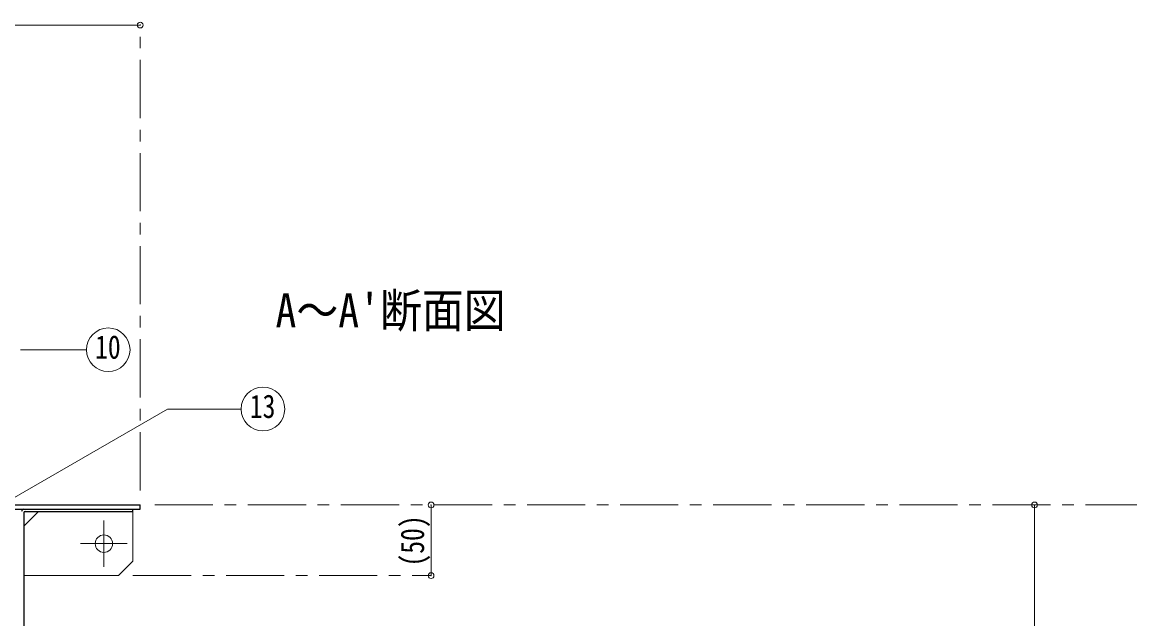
# Model space of a CAD drawing. Units: millimetres at full size, sheet at 1:8; details may follow other scales. Extents: x -1691 to 1549, y -1119 to 1129.
# Drawn here: x -452 to 309, y -303 to 107 of the extents above; entities that cross this region are included whole.
import ezdxf
from ezdxf.enums import TextEntityAlignment as Align

# ---------------------------------------------------------------- set-up
doc = ezdxf.new("R2010")
doc.units = ezdxf.units.MM
doc.header["$LTSCALE"] = 8
doc.header["$PDMODE"] = 32
doc.header["$PDSIZE"] = 4
doc.linetypes.add('CHAIN1', pattern=[8, 5, -1, 1, -1])
doc.layers.add('0-0_ﾚｲﾔ1', color=4, linetype='Continuous', lineweight=9)
doc.styles.add('ＭＳ ゴシック', font='')
doc.styles.get('ＭＳ ゴシック').set_extended_font_data('MS Gothic')

msp = doc.modelspace()

# ---------------------------------------------------------------- linework, layer by layer
at = {"layer": '0-0_ﾚｲﾔ1'}
for p, q in [((-1341.137, 105.091), (-371.137, 105.091)), ((-171.137, -273.509), (-171.137, -224.909)), ((243.863, -544.909), (243.863, -224.909))]:
    msp.add_line(p, q, dxfattribs=at)
at = {"layer": '0-0_ﾚｲﾔ1', "linetype": 'CHAIN1'}
for p, q in [((-371.137, -214.909), (-371.137, 105.091)), ((-361.137, -224.909), (423.863, -224.909)), ((-396.137, -267.509), (-396.137, -235.509)), ((-380.137, -251.509), (-412.137, -251.509)), ((-376.137, -273.509), (-171.137, -273.509))]:
    msp.add_line(p, q, dxfattribs=at)
at = {"layer": '0-0_ﾚｲﾔ1', "color": 7, "lineweight": 18}
for p, q in [((-453.485, -118.189), (-408.17, -118.189)), ((-451.137, -239.509), (-441.137, -229.509)), ((-376.137, -263.509), (-376.137, -229.509)), ((-376.137, -263.509), (-386.137, -273.509)), ((-386.137, -273.509), (-451.137, -273.509))]:
    msp.add_line(p, q, dxfattribs=at)
at = {"layer": '0-0_ﾚｲﾔ1', "color": 5, "lineweight": 25}
for p, q in [((-503.137, -224.909), (-371.137, -224.909)), ((-501.637, -227.909), (-371.137, -227.909)), ((-371.137, -227.909), (-371.137, -224.909)), ((-451.137, -230.309), (-451.137, -492.409))]:
    msp.add_line(p, q, dxfattribs=at)
at = {"layer": '0-0_ﾚｲﾔ1', "color": 7, "lineweight": 18}
msp.add_lwpolyline([(-587.364, -294.618), (-352.361, -158.939), (-301.755, -158.939)], dxfattribs=at)
at = {"layer": '0-0_ﾚｲﾔ1', "color": 5, "lineweight": 25}
msp.add_lwpolyline([(-450.337, -229.509), (-376.137, -229.509), (-376.137, -227.909)], dxfattribs=at)
at = {"layer": '0-0_ﾚｲﾔ1', "color": 7, "lineweight": 18}
for centre, radius in [((-393.17, -118.189), 15), ((-286.755, -158.939), 15), ((-396.137, -251.509), 6)]:
    msp.add_circle(centre, radius, dxfattribs=at)
at = {"layer": '0-0_ﾚｲﾔ1', "color": 5, "lineweight": 25}
for centre, radius in [((-451.137, -229.509), 1.6), ((-450.337, -230.309), 0.8)]:
    msp.add_arc(centre, radius, 90, 180, dxfattribs=at)
at = {"layer": '0-0_ﾚｲﾔ1', "color": 1}
for p in [(-371.137, 105.091), (-171.137, -224.909), (243.863, -224.909), (-171.137, -273.509)]:
    msp.add_point(p, dxfattribs=at)

# ---------------------------------------------------------------- texts
at = {"layer": '0-0_ﾚｲﾔ1', "color": 7, "style": 'ＭＳ ゴシック'}
for s, height, width, p in [("A～A'断面図", 23.46, 0.9, (-278.137, -109.909)), ('10', 16.13, 0.8, (-402.17, -129.189)), ('13', 16.13, 0.8, (-295.755, -169.939))]:
    msp.add_text(s, height=height, dxfattribs=dict(at, width=width)).set_placement(p, align=Align.BOTTOM_LEFT)
at = {"layer": '0-0_ﾚｲﾔ1', "color": 7, "style": 'ＭＳ ゴシック', "width": 0.8}
msp.add_text('(50)', height=16.13, rotation=90, dxfattribs=at).set_placement((-171.137, -267.209), align=Align.BOTTOM_LEFT)

doc.saveas('drawing.dxf')
